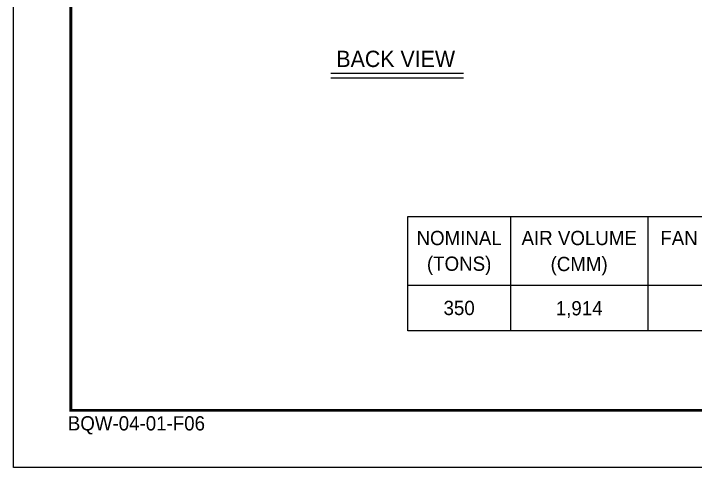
# Model space of a CAD drawing. Header units: millimetres. Extents: x 15155 to 44563, y 13060 to 33855.
# Drawn here: x 15155 to 23503, y 13060 to 18622 of the extents above; entities that cross this region are included whole.
import ezdxf
from ezdxf.enums import TextEntityAlignment as Align

# ---------------------------------------------------------------- set-up
doc = ezdxf.new("R2010")
doc.units = ezdxf.units.MM
for name, color, linetype in [('냉각탑_box', 1, 'Continuous'), ('냉각탑_form', 1, 'Continuous'), ('냉각탑_text', 3, 'Continuous')]:
    doc.layers.add(name, color=color, linetype=linetype)
doc.styles.add('돋움', font='Dotum.ttf')

msp = doc.modelspace()

# ---------------------------------------------------------------- linework, layer by layer
at = {"layer": 'Defpoints'}
msp.add_lwpolyline([(15155.5, 33855.2), (44562.7, 33855.2), (44562.7, 13060.1), (15155.5, 13060.1)], close=True, dxfattribs=at)
at = {"layer": '냉각탑_box'}
for p, q in [((19038.9, 17892.8), (20662.3, 17892.8)), ((19038.9, 17834.7), (20662.3, 17834.7)), ((21240.2, 16134.6), (21240.2, 14734.6)), ((22920.2, 16134.6), (22920.2, 14734.6)), ((19980.2, 15294.6), (35030.2, 15294.6))]:
    msp.add_line(p, q, dxfattribs=at)
msp.add_lwpolyline([(19980.2, 16134.6), (35030.2, 16134.6), (35030.2, 14734.6), (19980.2, 14734.6)], close=True, dxfattribs=at)
at = {"layer": '냉각탑_form', "const_width": 35}
msp.add_lwpolyline([(15855.6, 33155.1), (15855.6, 13760.3), (43862.5, 13760.3), (43862.5, 33155.1)], close=True, dxfattribs=at)

# ---------------------------------------------------------------- texts
at = {"layer": '냉각탑_form', "style": '돋움'}
msp.add_text('BQW-04-01-F06', height=175.043, dxfattribs=at).set_placement((15818.8, 13512.7))
at = {"layer": '냉각탑_text', "style": '돋움'}
for s, height, p in [('BACK VIEW', 199.97, (19833.9, 18067.7)), ('NOMINAL', 175, (20610.2, 15872.1)), ('AIR VOLUME', 175, (22080.2, 15872.1)), ('FAN MOTOR', 175, (23760.2, 15872.1)), ('(TONS)', 175, (20610.2, 15557.1)), ('(CMM)', 175, (22079.8, 15553.4)), ('350', 175, (20610.2, 15014.6)), ('1,914', 175, (22079.8, 15010.9))]:
    msp.add_text(s, height=height, dxfattribs=at).set_placement(p, align=Align.MIDDLE_CENTER)

doc.saveas('drawing.dxf')
